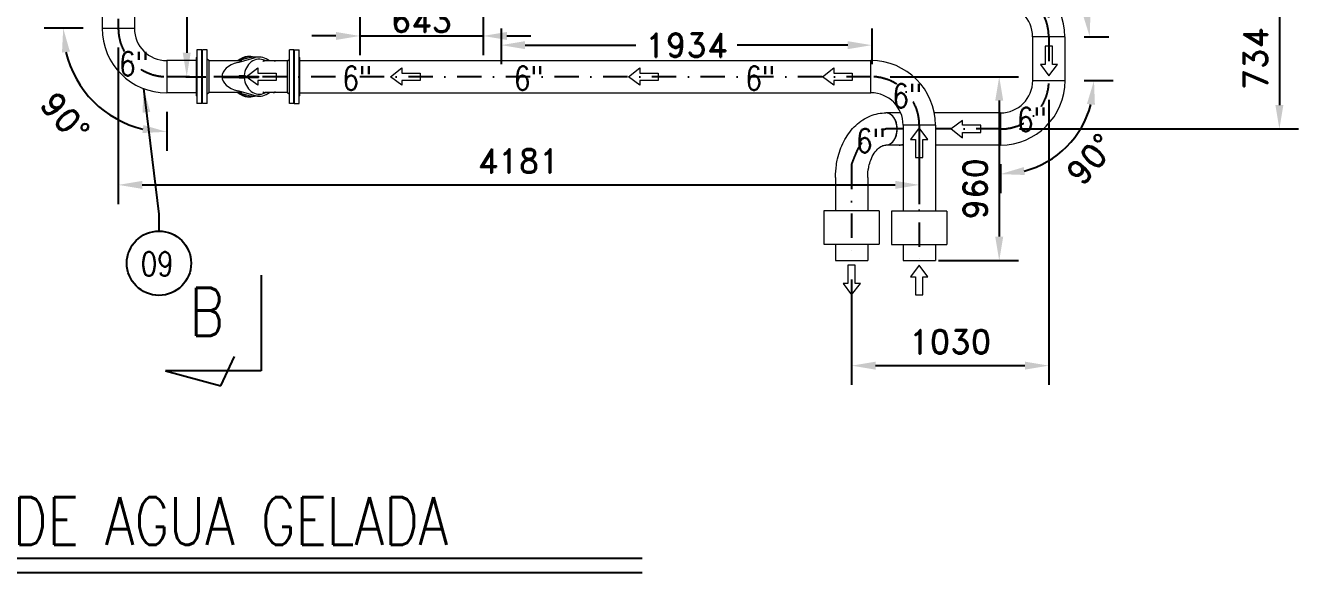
# Model space of a CAD drawing. Header units: millimetres. Extents: x -312439 to 477422, y -331570 to 212570.
# Drawn here: x 362315 to 368960, y 168275 to 171129 of the extents above; entities that cross this region are included whole.
import ezdxf
from ezdxf.enums import TextEntityAlignment as Align

# ---------------------------------------------------------------- set-up
doc = ezdxf.new("R2010")
doc.units = ezdxf.units.MM
doc.linetypes.add('DASHDOT', pattern=[25.4, 12.7, -6.35, 0, -6.35])
for name, color, linetype in [('1', 7, 'Continuous'), ('2', 2, 'Continuous'), ('ARCONDTEXTO', 4, 'Continuous'), ('TEXTO FORMATO', 4, 'Continuous')]:
    doc.layers.add(name, color=color, linetype=linetype)
doc.styles.add('ROMAND', font='ROMAND.SHX')
doc.styles.add('ROMANS', font='romans.shx', dxfattribs={"height": 187.5})
doc.dimstyles.new('1-50 (MILIMETRO)', dxfattribs={"dimscale": 0, "dimtxt": 125, "dimasz": 125, "dimexe": 100, "dimexo": 100, "dimgap": 50, "dimtad": 0, "dimdec": 0, "dimzin": 0, "dimdsep": 46, "dimtxsty": 'ROMAND', "dimcen": -390, "dimclrd": 1, "dimclre": 1, "dimclrt": 3, "dimadec": 0, "dimazin": 0, "dimtfac": 1, "dimtdec": 0, "dimtix": 1, "dimtmove": 2, "dimatfit": 2, "dimfxl": 1, "dimtvp": 1, "dimtolj": 1, "dimtzin": 0, "dimarcsym": 0})

# ---------------------------------------------------------------- blocks, each defined once
blk = doc.blocks.new('*D107')
at = {"color": 1, "lineweight": -2, "transparency": 16777216}
for p, q in [((362799.9, 171014.6), (362799.9, 170197.5)), ((366980.6, 170509.7), (366980.6, 170197.5)), ((362924.9, 170297.5), (366855.6, 170297.5))]:
    blk.add_line(p, q, dxfattribs=at)
at = {"color": 1, "transparency": 16777216}
for points in [[(362924.9, 170318.3), (362924.9, 170276.7), (362799.9, 170297.5)], [(366855.6, 170318.3), (366855.6, 170276.7), (366980.6, 170297.5)]]:
    blk.add_solid(points, dxfattribs=at)
at = {"layer": 'Defpoints', "color": 0, "transparency": 16777216}
for p in [(362799.9, 171114.6), (366980.6, 170609.7), (366980.6, 170297.5)]:
    blk.add_point(p, dxfattribs=at)
at = {"color": 3, "transparency": 16777216, "insert": (364890.2, 170422.5), "char_height": 125, "attachment_point": 5, "style": 'ROMAND'}
blk.add_mtext('\\A1;4181', dxfattribs=at)
blk = doc.blocks.new('*D108')
at = {"color": 1, "lineweight": -2, "transparency": 16777216}
for p, q in [((362899.9, 171857.8), (363257, 171857.8)), ((363157, 171732.8), (363157, 170987.2)), ((363152.3, 170862.2), (363257, 170862.2))]:
    blk.add_line(p, q, dxfattribs=at)
at = {"color": 1, "transparency": 16777216}
for points in [[(363136.2, 171732.8), (363177.8, 171732.8), (363157, 171857.8)], [(363136.2, 170987.2), (363177.8, 170987.2), (363157, 170862.2)]]:
    blk.add_solid(points, dxfattribs=at)
at = {"layer": 'Defpoints', "color": 0, "transparency": 16777216}
for p in [(362799.9, 171857.8), (363052.3, 170862.2), (363157, 170862.2)]:
    blk.add_point(p, dxfattribs=at)
at = {"color": 3, "transparency": 16777216, "insert": (363270.4, 171360), "char_height": 125, "attachment_point": 5, "rotation": 90, "style": 'ROMAND'}
blk.add_mtext('\\A1;996', dxfattribs=at)
blk = doc.blocks.new('*D110')
at = {"color": 1, "lineweight": -2, "transparency": 16777216}
for p, q in [((364060.6, 171222.7), (364060.6, 170974.7)), ((364703.5, 171222.7), (364703.5, 170974.7)), ((363935.6, 171074.7), (363810.6, 171074.7)), ((364060.6, 171074.7), (364703.5, 171074.7)), ((364828.5, 171074.7), (364953.5, 171074.7))]:
    blk.add_line(p, q, dxfattribs=at)
at = {"color": 1, "transparency": 16777216}
for points in [[(363935.6, 171095.5), (363935.6, 171053.9), (364060.6, 171074.7)], [(364828.5, 171095.5), (364828.5, 171053.9), (364703.5, 171074.7)]]:
    blk.add_solid(points, dxfattribs=at)
at = {"layer": 'Defpoints', "color": 0, "transparency": 16777216}
for p in [(364060.6, 171322.7), (364703.5, 171322.7), (364703.5, 171074.7)]:
    blk.add_point(p, dxfattribs=at)
at = {"color": 3, "transparency": 16777216, "insert": (364382.1, 171156.3), "char_height": 125, "attachment_point": 5, "style": 'ROMAND'}
blk.add_mtext('\\A1;643', dxfattribs=at)
blk = doc.blocks.new('*D111')
at = {"color": 1, "lineweight": -2, "transparency": 16777216}
for p, q in [((364797.9, 171113.2), (364797.9, 170926.7)), ((366732.2, 171113.2), (366732.2, 170926.7)), ((364922.9, 171026.7), (365500.8, 171026.7)), ((366607.2, 171026.7), (366029.3, 171026.7))]:
    blk.add_line(p, q, dxfattribs=at)
at = {"color": 1, "transparency": 16777216}
for points in [[(364922.9, 171047.5), (364922.9, 171005.9), (364797.9, 171026.7)], [(366607.2, 171047.5), (366607.2, 171005.9), (366732.2, 171026.7)]]:
    blk.add_solid(points, dxfattribs=at)
at = {"layer": 'Defpoints', "color": 0, "transparency": 16777216}
for p in [(364797.9, 171213.2), (366732.2, 171213.2), (366732.2, 171026.7)]:
    blk.add_point(p, dxfattribs=at)
at = {"color": 3, "transparency": 16777216, "insert": (365765.1, 171026.7), "char_height": 125, "attachment_point": 5, "style": 'ROMAND'}
blk.add_mtext('\\A1;1934', dxfattribs=at)
blk = doc.blocks.new('*D112')
at = {"color": 1, "lineweight": -2, "transparency": 16777216}
for p, q in [((366884.6, 171338.6), (366884.6, 171773.2)), ((367656.3, 171170.3), (367656.3, 171773.2)), ((367009.6, 171673.2), (367531.3, 171673.2))]:
    blk.add_line(p, q, dxfattribs=at)
at = {"color": 1, "transparency": 16777216}
for points in [[(367009.6, 171694.1), (367009.6, 171652.4), (366884.6, 171673.2)], [(367531.3, 171694.1), (367531.3, 171652.4), (367656.3, 171673.2)]]:
    blk.add_solid(points, dxfattribs=at)
at = {"layer": 'Defpoints', "color": 0, "transparency": 16777216}
for p in [(367656.3, 171673.2), (366884.6, 171238.6), (367656.3, 171070.3)]:
    blk.add_point(p, dxfattribs=at)
at = {"color": 3, "transparency": 16777216, "insert": (367270.5, 171798.2), "char_height": 125, "attachment_point": 5, "style": 'ROMAND'}
blk.add_mtext('\\A1;772', dxfattribs=at)
blk = doc.blocks.new('*D113')
at = {"color": 1, "lineweight": -2, "transparency": 16777216}
for p, q in [((367503.9, 171322.7), (368960.2, 171322.7)), ((368860.2, 171197.7), (368860.2, 170714.2)), ((367503.9, 170589.2), (368960.2, 170589.2))]:
    blk.add_line(p, q, dxfattribs=at)
at = {"color": 1, "transparency": 16777216}
for points in [[(368839.4, 171197.7), (368881, 171197.7), (368860.2, 171322.7)], [(368839.4, 170714.2), (368881, 170714.2), (368860.2, 170589.2)]]:
    blk.add_solid(points, dxfattribs=at)
at = {"layer": 'Defpoints', "color": 0, "transparency": 16777216}
for p in [(367403.9, 171322.7), (367403.9, 170589.2), (368860.2, 170589.2)]:
    blk.add_point(p, dxfattribs=at)
at = {"color": 3, "transparency": 16777216, "insert": (368735.2, 170956), "char_height": 125, "attachment_point": 5, "rotation": 90, "style": 'ROMAND'}
blk.add_mtext('\\A1;734', dxfattribs=at)
blk = doc.blocks.new('*D114')
at = {"color": 1, "lineweight": -2, "transparency": 16777216}
for p, q in [((367657.2, 170741.7), (367657.2, 169254.2)), ((366627.4, 169802.9), (366627.4, 169254.2)), ((366752.4, 169354.2), (367532.2, 169354.2))]:
    blk.add_line(p, q, dxfattribs=at)
at = {"color": 1, "transparency": 16777216}
for points in [[(366752.4, 169375), (366752.4, 169333.4), (366627.4, 169354.2)], [(367532.2, 169375), (367532.2, 169333.4), (367657.2, 169354.2)]]:
    blk.add_solid(points, dxfattribs=at)
at = {"layer": 'Defpoints', "color": 0, "transparency": 16777216}
for p in [(367657.2, 170841.7), (366627.4, 169902.9), (367657.2, 169354.2)]:
    blk.add_point(p, dxfattribs=at)
at = {"color": 3, "transparency": 16777216, "insert": (367142.3, 169479.2), "char_height": 125, "attachment_point": 5, "style": 'ROMAND'}
blk.add_mtext('\\A1;1030', dxfattribs=at)
blk = doc.blocks.new('*D115')
at = {"color": 1, "lineweight": -2, "transparency": 16777216}
for p, q in [((366828.1, 170862.2), (367497.9, 170862.2)), ((367397.9, 170737.2), (367397.9, 170027.3)), ((367080.6, 169902.3), (367497.9, 169902.3))]:
    blk.add_line(p, q, dxfattribs=at)
at = {"color": 1, "transparency": 16777216}
for points in [[(367377.1, 170737.2), (367418.7, 170737.2), (367397.9, 170862.2)], [(367377.1, 170027.3), (367418.7, 170027.3), (367397.9, 169902.3)]]:
    blk.add_solid(points, dxfattribs=at)
at = {"layer": 'Defpoints', "color": 0, "transparency": 16777216}
for p in [(366728.1, 170862.2), (366980.6, 169902.3), (367397.9, 169902.3)]:
    blk.add_point(p, dxfattribs=at)
at = {"color": 3, "transparency": 16777216, "insert": (367272.9, 170277.3), "char_height": 125, "attachment_point": 5, "rotation": 90, "style": 'ROMAND'}
blk.add_mtext('\\A1;960', dxfattribs=at)
blk = doc.blocks.new('*D119')
at = {"color": 1, "lineweight": -2, "transparency": 16777216}
for p, q in [((367403.9, 171506.9), (367403.9, 171636.7)), ((367840.5, 171070.3), (367970.3, 171070.3))]:
    blk.add_line(p, q, dxfattribs=at)
blk.add_arc((367403.9, 171070.3), 466.4, 15.40168, 74.59832, dxfattribs=at)
at = {"color": 1, "transparency": 16777216}
for points in [[(367525, 171499.3), (367530.5, 171540.6), (367403.9, 171536.7)], [(367874.2, 171196.9), (367832.9, 171191.4), (367870.3, 171070.3)]]:
    blk.add_solid(points, dxfattribs=at)
at = {"layer": 'Defpoints', "color": 0, "transparency": 16777216}
for p in [(367403.9, 171406.9), (367807.8, 171303.5), (367403.9, 171070.3), (367740.5, 171070.3)]:
    blk.add_point(p, dxfattribs=at)
at = {"color": 3, "transparency": 16777216, "insert": (367822.1, 171488.5), "char_height": 125, "attachment_point": 5, "rotation": 315, "style": 'ROMAND'}
blk.add_mtext('\\A1;90°', dxfattribs=at)
blk = doc.blocks.new('*D120')
at = {"color": 1, "lineweight": -2, "transparency": 16777216}
for p, q in [((367841.3, 170841.7), (367992.6, 170841.7)), ((367404.7, 170405.1), (367404.7, 170253.8))]:
    blk.add_line(p, q, dxfattribs=at)
blk.add_arc((367404.7, 170841.7), 487.9, 284.7193, 345.2807, dxfattribs=at)
at = {"color": 1, "transparency": 16777216}
for points in [[(367855.9, 170720.4), (367897.3, 170715), (367892.6, 170841.7)], [(367531.4, 170349.1), (367526, 170390.4), (367404.7, 170353.8)]]:
    blk.add_solid(points, dxfattribs=at)
at = {"layer": 'Defpoints', "color": 0, "transparency": 16777216}
for p in [(367404.7, 170841.7), (367741.3, 170841.7), (367404.7, 170505.1), (367648.7, 170419.1)]:
    blk.add_point(p, dxfattribs=at)
at = {"color": 3, "transparency": 16777216, "insert": (367875.4, 170431.4), "char_height": 125, "attachment_point": 5, "rotation": 48.92049, "style": 'ROMAND'}
blk.add_mtext('\\A1;90°', dxfattribs=at)
blk = doc.blocks.new('*D121')
at = {"color": 1, "lineweight": -2, "transparency": 16777216}
for p, q in [((362615.7, 171114.6), (362412.2, 171114.6)), ((363052.3, 170678), (363052.3, 170474.5))]:
    blk.add_line(p, q, dxfattribs=at)
blk.add_arc((363052.3, 171114.6), 540.2, 193.28895, 256.71105, dxfattribs=at)
at = {"color": 1, "transparency": 16777216}
for points in [[(362505.9, 170988), (362547.3, 170992.9), (362512.2, 171114.6)], [(362930.6, 170609.6), (362925.7, 170568.2), (363052.3, 170574.5)]]:
    blk.add_solid(points, dxfattribs=at)
at = {"layer": 'Defpoints', "color": 0, "transparency": 16777216}
for p in [(362715.7, 171114.6), (363052.3, 171114.6), (363052.3, 170778), (362782.2, 170646.8)]:
    blk.add_point(p, dxfattribs=at)
at = {"color": 3, "transparency": 16777216, "insert": (362521.2, 170650.3), "char_height": 125, "attachment_point": 5, "rotation": 311.15853, "style": 'ROMAND'}
blk.add_mtext('\\A1;90°', dxfattribs=at)

msp = doc.modelspace()

# ---------------------------------------------------------------- linework, layer by layer
at = {"color": 6, "linetype": 'DASHDOT', "ltscale": 10}
for p, q in [((362799.857, 171926.577), (362799.857, 171114.608)), ((367656.323, 171070.277), (367656.323, 170841.677)), ((366728.112, 170862.158), (363052.307, 170862.158)), ((366896.412, 170589.227), (366805.936, 170589.227)), ((366980.562, 170609.708), (366980.562, 169902.349)), ((367404.713, 170589.227), (367064.712, 170589.227)), ((366627.427, 170401.756), (366627.427, 169902.899))]:
    msp.add_line(p, q, dxfattribs=at)
at = {"color": 5, "linetype": 'Continuous', "lineweight": 0}
for p, q in [((362715.707, 171462.49), (362715.707, 171114.608)), ((362884.007, 171462.49), (362884.007, 171114.608)), ((362715.707, 171114.608), (362884.007, 171114.608)), ((367740.473, 171070.277), (367572.173, 171070.277)), ((367572.173, 171070.277), (367572.173, 170841.677)), ((367740.473, 171070.277), (367740.473, 170841.677)), ((363209.897, 171001.658), (363209.897, 170722.658)), ((363235.297, 171001.658), (363209.897, 171001.658)), ((363235.297, 170722.658), (363235.297, 171001.658)), ((363239.664, 170722.158), (363239.664, 171002.158)), ((363263.664, 171002.158), (363239.664, 171002.158)), ((363263.664, 170722.158), (363263.664, 171002.158)), ((363692.664, 170722.158), (363692.664, 171002.158)), ((363716.664, 171002.158), (363692.664, 171002.158)), ((363716.664, 170722.158), (363716.664, 171002.158)), ((363717.77, 171001.658), (363717.77, 170722.658)), ((363717.77, 171001.658), (363743.17, 171001.658)), ((363743.17, 170722.658), (363743.17, 171001.658)), ((363052.307, 170946.308), (363052.307, 170778.008)), ((363208.297, 170946.308), (363052.307, 170946.308)), ((363208.297, 170962.058), (363209.897, 170963.658)), ((363208.297, 170762.258), (363208.297, 170962.058)), ((363236.564, 170946.308), (363235.297, 170946.308)), ((363236.564, 170946.308), (363236.564, 170778.008)), ((363238.164, 170754.158), (363238.164, 170970.158)), ((363239.664, 170970.158), (363238.164, 170970.158)), ((363273.664, 170944.158), (363263.664, 170954.158)), ((363273.664, 170780.158), (363273.664, 170944.158)), ((363441.299, 170944.158), (363273.664, 170944.158)), ((363423.292, 170936.516), (363516.415, 170961.509)), ((363488.165, 170961.509), (363423.515, 170944.158)), ((363474.593, 170967.047), (363476.093, 170967.047)), ((363489.264, 170967.158), (363478.764, 170967.158)), ((363536.414, 170964.158), (363508.164, 170964.158)), ((363572.021, 170944.158), (363565.548, 170947.117)), ((363607.822, 170944.158), (363565.698, 170944.158)), ((363607.82, 170945.158), (363607.82, 170944.158)), ((363635.164, 170945.158), (363607.822, 170945.158)), ((363615.814, 170944.772), (363615.814, 170943.767)), ((363619.881, 170944.772), (363615.814, 170944.772)), ((363619.881, 170943.767), (363615.814, 170943.767)), ((363619.881, 170945.123), (363619.881, 170943.767)), ((363635.164, 170945.123), (363619.881, 170945.123)), ((363635.164, 170944.123), (363619.881, 170944.123)), ((363635.164, 170945.158), (363635.164, 170944.123)), ((363682.664, 170944.158), (363635.164, 170944.158)), ((363682.664, 170944.158), (363692.664, 170954.158)), ((363682.664, 170780.158), (363682.664, 170944.158)), ((363717.77, 170970.158), (363716.664, 170970.158)), ((363744.77, 170962.058), (363743.17, 170963.658)), ((363744.77, 170962.058), (363744.77, 170762.258)), ((363744.77, 170946.308), (366728.112, 170946.308)), ((366728.112, 170778.008), (366728.112, 170946.308)), ((363236.564, 170881.727), (363238.164, 170881.727)), ((363346.332, 170858.658), (363346.332, 170865.658)), ((363346.332, 170865.658), (363532.467, 170865.658)), ((363346.332, 170858.658), (363532.467, 170858.658)), ((363431.164, 170867.658), (363461.947, 170867.658)), ((363431.164, 170867.658), (363431.164, 170865.658)), ((363431.494, 170856.658), (363431.494, 170858.658)), ((363431.494, 170856.658), (363462.277, 170856.658)), ((363433.113, 170856.658), (363433.113, 170858.658)), ((363437.095, 170867.658), (363437.095, 170865.658)), ((363445.054, 170867.658), (363445.054, 170865.658)), ((363446.721, 170867.658), (363446.721, 170865.658)), ((363446.721, 170856.658), (363446.721, 170858.658)), ((363448.387, 170856.658), (363448.387, 170858.658)), ((363456.346, 170856.658), (363456.346, 170858.658)), ((363460.328, 170867.658), (363460.328, 170865.658)), ((363461.947, 170867.658), (363461.947, 170865.658)), ((363462.277, 170856.658), (363462.277, 170858.658)), ((363208.297, 170778.008), (363052.307, 170778.008)), ((363236.564, 170778.008), (363235.297, 170778.008)), ((363236.564, 170781.727), (363238.164, 170781.727)), ((363273.664, 170780.158), (363263.664, 170770.158)), ((363441.299, 170780.158), (363273.664, 170780.158)), ((363516.415, 170762.806), (363423.292, 170787.8)), ((363423.515, 170780.158), (363488.165, 170762.806)), ((363572.021, 170780.158), (363565.548, 170777.198)), ((363607.822, 170780.158), (363565.698, 170780.158)), ((363607.82, 170780.158), (363607.82, 170779.158)), ((363635.164, 170779.158), (363607.822, 170779.158)), ((363615.814, 170780.549), (363615.814, 170779.544)), ((363619.881, 170780.549), (363615.814, 170780.549)), ((363619.881, 170779.544), (363615.814, 170779.544)), ((363619.881, 170780.549), (363619.881, 170779.192)), ((363635.164, 170780.193), (363619.881, 170780.193)), ((363635.164, 170779.192), (363619.881, 170779.192)), ((363635.164, 170780.193), (363635.164, 170779.158)), ((363682.664, 170780.158), (363635.164, 170780.158)), ((363682.664, 170780.158), (363692.664, 170770.158)), ((363744.77, 170778.008), (366728.112, 170778.008)), ((367572.173, 170841.677), (367741.313, 170841.677)), ((363208.297, 170762.258), (363209.897, 170760.658)), ((363235.297, 170722.658), (363209.897, 170722.658)), ((363239.664, 170754.158), (363238.164, 170754.158)), ((363263.664, 170722.158), (363239.664, 170722.158)), ((363474.593, 170757.268), (363476.093, 170757.268)), ((363489.264, 170757.158), (363478.764, 170757.158)), ((363536.414, 170760.158), (363508.164, 170760.158)), ((363716.664, 170722.158), (363692.664, 170722.158)), ((363717.77, 170754.158), (363716.664, 170754.158)), ((363717.77, 170722.658), (363743.17, 170722.658)), ((363744.77, 170762.258), (363743.17, 170760.658)), ((366883.904, 170673.377), (366805.936, 170673.377)), ((367404.713, 170673.377), (367058.635, 170673.377)), ((367404.713, 170673.377), (367404.713, 170505.077)), ((367064.712, 170609.708), (366896.412, 170609.708)), ((366896.412, 170609.708), (366896.412, 170160.684)), ((367064.712, 170609.708), (367064.712, 170160.684)), ((366896.412, 170505.077), (366805.936, 170505.077)), ((367404.713, 170505.077), (367064.712, 170505.077)), ((366543.277, 170336.777), (366543.277, 170161.234)), ((366711.577, 170336.777), (366711.577, 170161.234)), ((366771.577, 170161.234), (366483.277, 170161.234)), ((366483.277, 170161.234), (366483.277, 169987.493)), ((366771.577, 170161.234), (366771.577, 169987.493)), ((367124.712, 170160.684), (366836.412, 170160.684)), ((366836.412, 170160.684), (366836.412, 169986.943)), ((367124.712, 170160.684), (367124.712, 169986.943)), ((366483.277, 169987.493), (366771.577, 169987.493)), ((366543.277, 169987.493), (366543.277, 169902.899)), ((366711.577, 169987.493), (366711.577, 169902.899)), ((366836.412, 169986.943), (367124.712, 169986.943)), ((366896.412, 169986.943), (366896.412, 169902.349)), ((367064.712, 169986.943), (367064.712, 169902.349)), ((366543.277, 169902.899), (366711.577, 169902.899)), ((366896.412, 169902.349), (367064.712, 169902.349))]:
    msp.add_line(p, q, dxfattribs=at)
at = {"color": 4, "linetype": 'Continuous', "lineweight": 0}
for p, q in [((367637.146, 171021.63), (367637.146, 170926.311)), ((367675.501, 171021.63), (367637.146, 171021.63)), ((367675.501, 170926.311), (367675.501, 171021.63)), ((367612.469, 170926.311), (367656.323, 170866.233)), ((367637.146, 170926.311), (367612.469, 170926.311)), ((367656.323, 170866.233), (367702.623, 170926.311)), ((367702.623, 170926.311), (367675.501, 170926.311)), ((367206.651, 170633.081), (367146.573, 170589.227)), ((367146.573, 170589.227), (367206.651, 170542.927)), ((367206.651, 170608.404), (367206.651, 170633.081)), ((367301.971, 170608.404), (367206.651, 170608.404)), ((367301.971, 170570.049), (367301.971, 170608.404)), ((367206.651, 170570.049), (367301.971, 170570.049)), ((367206.651, 170542.927), (367206.651, 170570.049)), ((366608.249, 169879.033), (366608.249, 169783.713)), ((366646.604, 169879.033), (366608.249, 169879.033)), ((366646.604, 169783.713), (366646.604, 169879.033)), ((366583.572, 169783.713), (366627.427, 169723.635)), ((366608.249, 169783.713), (366583.572, 169783.713)), ((366627.427, 169723.635), (366673.726, 169783.713)), ((366673.726, 169783.713), (366646.604, 169783.713))]:
    msp.add_line(p, q, dxfattribs=at)
at = {"color": 1, "linetype": 'Continuous', "lineweight": 0}
for p, q in [((363467.552, 170862.158), (363527.63, 170908.458)), ((363527.63, 170908.458), (363527.63, 170881.335)), ((364220.337, 170862.158), (364280.415, 170908.458)), ((364280.415, 170908.458), (364280.415, 170881.335)), ((365462.554, 170862.158), (365522.632, 170908.458)), ((365522.632, 170908.458), (365522.632, 170881.335)), ((366474.853, 170862.158), (366534.931, 170908.458)), ((366534.931, 170908.458), (366534.931, 170881.335)), ((363527.63, 170818.304), (363467.552, 170862.158)), ((363527.63, 170881.335), (363622.95, 170881.335)), ((363622.95, 170842.98), (363527.63, 170842.98)), ((363527.63, 170842.98), (363527.63, 170818.304)), ((363622.95, 170881.335), (363622.95, 170842.98)), ((364280.415, 170818.304), (364220.337, 170862.158)), ((364280.415, 170881.335), (364375.735, 170881.335)), ((364375.735, 170842.98), (364280.415, 170842.98)), ((364280.415, 170842.98), (364280.415, 170818.304)), ((364375.735, 170881.335), (364375.735, 170842.98)), ((365522.632, 170818.304), (365462.554, 170862.158)), ((365522.632, 170881.335), (365617.951, 170881.335)), ((365617.951, 170842.98), (365522.632, 170842.98)), ((365522.632, 170842.98), (365522.632, 170818.304)), ((365617.951, 170881.335), (365617.951, 170842.98)), ((366534.931, 170818.304), (366474.853, 170862.158)), ((366534.931, 170881.335), (366630.25, 170881.335)), ((366630.25, 170842.98), (366534.931, 170842.98)), ((366534.931, 170842.98), (366534.931, 170818.304)), ((366630.25, 170881.335), (366630.25, 170842.98)), ((367404.713, 170673.377), (367404.713, 170505.077)), ((366980.562, 170595.153), (366934.262, 170535.075)), ((367024.416, 170535.075), (366980.562, 170595.153)), ((366934.262, 170535.075), (366961.384, 170535.075)), ((366961.384, 170535.075), (366961.384, 170439.755)), ((366999.739, 170439.755), (366999.739, 170535.075)), ((366999.739, 170535.075), (367024.416, 170535.075)), ((366961.384, 170439.755), (366999.739, 170439.755)), ((366980.562, 169878.483), (366934.262, 169818.405)), ((367024.416, 169818.405), (366980.562, 169878.483)), ((366934.262, 169818.405), (366961.384, 169818.405)), ((366961.384, 169818.405), (366961.384, 169723.085)), ((366999.739, 169723.085), (366999.739, 169818.405)), ((366999.739, 169818.405), (367024.416, 169818.405)), ((366961.384, 169723.085), (366999.739, 169723.085))]:
    msp.add_line(p, q, dxfattribs=at)
at = {"color": 5, "linetype": 'Continuous', "lineweight": 0}
for centre, radius, start, end in [((367403.873, 171070.277), 336.6, 0, 90), ((367403.873, 171070.277), 168.3, 0, 90), ((363052.307, 171114.608), 336.6, 180, 270), ((363052.307, 171114.608), 168.3, 180, 270), ((366728.112, 170609.708), 336.6, 0, 90), ((363554.164, 170862.158), 21.977, 170.8363137, 189.1636863), ((366728.112, 170609.708), 168.3, 0, 90), ((367404.713, 170841.677), 168.3, 270, 0), ((367404.713, 170841.677), 336.6, 270, 0)]:
    msp.add_arc(centre, radius, start, end, dxfattribs=at)
at = {"color": 6, "linetype": 'DASHDOT', "ltscale": 10}
for centre, start, end in [((367403.873, 171070.277), 0, 90), ((363052.307, 171114.608), 180, 270), ((366728.112, 170609.708), 0, 90), ((367404.713, 170841.677), 270, 0)]:
    msp.add_arc(centre, 252.45, start, end, dxfattribs=at)
at = {"color": 5, "linetype": 'Continuous', "lineweight": 0}
for centre, major_axis, ratio, start_param, end_param in [((363483.164, 170862.158), (-142.028, 0), 0.57735027, 5.14753879, 6.28318531), ((363033.935, 170862.158), (-410.102, -81.493), 0.02220569, 2.81772848, 3.25287829), ((363480.264, 170862.158), (0, -105), 0.8660254, 3.18747983, 3.8161998), ((363489.264, 170862.158), (0, -105), 0.8660254, 2.90197408, 3.76138109), ((363536.414, 170862.158), (0, -91.378), 0.8660254, 2.76456474, 4.65216283), ((363478.764, 170957.158), (0, -11), 0.8660254, 3.59480988, 3.6166455), ((363478.764, 170862.158), (0, -105), 0.8660254, 3.14159265, 3.18747983), ((363508.164, 170862.158), (0, -102), 0.8660254, 3.14159265, 3.36997191), ((363536.414, 170862.158), (0, -102), 0.8660254, 2.50465627, 3.36997191), ((363607.822, 170862.158), (0, -83), 0.99934383, 3.04508261, 3.14161791), ((363607.822, 170862.158), (0, -82), 0.99934383, 3.04390193, 3.14159265), ((363483.164, 170862.158), (-142.028, 0), 0.57735027, 0, 1.13564652), ((363536.414, 170862.158), (0, -91.378), 0.8660254, 4.77261513, 6.66021322), ((363033.935, 170862.158), (-410.102, 81.493), 0.02220569, 3.03030702, 3.46545683), ((363480.264, 170862.158), (0, -105), 0.8660254, 5.60857816, 6.23729813), ((363489.264, 170862.158), (0, -105), 0.8660254, 5.66339688, 6.52280388), ((363536.414, 170862.158), (0, -102), 0.8660254, 6.05480605, 6.92012169), ((363607.822, 170862.158), (0, -83), 0.99934383, 6.28316006, 6.37969535), ((363607.822, 170862.158), (0, -82), 0.99934383, 0, 0.09769073), ((363478.764, 170767.158), (0, 11), 0.8660254, 2.66653981, 2.68837543), ((363478.764, 170862.158), (0, 105), 0.8660254, 3.09570548, 3.14159265), ((363508.164, 170862.158), (0, -102), 0.8660254, 6.05480605, 6.28318531), ((366805.936, 170589.227), (0, -84.15), 0.70710678, 0, 3.14159265), ((366805.936, 170589.227), (0, 84.15), 0.70710678, 3.14159265, 6.28318531), ((366874.863, 170589.227), (0, 84.15), 0.70710678, 6.12326998, 6.28318531), ((366874.863, 170589.227), (0, 84.15), 0.70710678, 3.14159265, 3.51215407)]:
    msp.add_ellipse(centre, major_axis=major_axis, ratio=ratio, start_param=start_param, end_param=end_param, dxfattribs=at)
for points, knots in [([(363565.698, 170944.158), (363564.385, 170944.158), (363563.071, 170944.066), (363561.119, 170943.792), (363560.484, 170943.681), (363559.213, 170943.415), (363558.577, 170943.26), (363557.31, 170942.906), (363556.678, 170942.707), (363555.733, 170942.377), (363555.261, 170942.203), (363554.712, 170941.986), (363554.477, 170941.89), (363554.32, 170941.825), (363554.241, 170941.792), (363554.164, 170941.76)], [0.1080507848, 0.1080507848, 0.1080507848, 0.1080507848, 0.1158341146, 0.1158341146, 0.1195868042, 0.1195868042, 0.1233394938, 0.1233394938, 0.1270921833, 0.1270921833, 0.1289685281, 0.1299067005, 0.1303757867, 0.1303757867, 0.1308448729, 0.1308448729, 0.1308448729, 0.1308448729]), ([(363554.164, 170782.556), (363554.241, 170782.523), (363554.32, 170782.49), (363554.477, 170782.426), (363554.713, 170782.329), (363555.262, 170782.112), (363555.734, 170781.939), (363556.677, 170781.609), (363557.307, 170781.411), (363559.197, 170780.883), (363560.46, 170780.618), (363563.047, 170780.252), (363564.371, 170780.157), (363565.698, 170780.157)], [-0.0000617759, -0.0000617759, -0.0000617759, -0.0000617759, 0.0004086343, 0.0004086343, 0.0008790445, 0.0018198649, 0.0037015058, 0.0037015058, 0.0074647874, 0.0074647874, 0.0149913508, 0.0149913508, 0.0228527146, 0.0228527146, 0.0228527146, 0.0228527146]), ([(366548.11, 170401.756), (366549.721, 170412.48), (366551.735, 170423.119), (366561.392, 170465.151), (366572.239, 170495.529), (366601.098, 170551.704), (366619.123, 170577.527), (366662.29, 170621.881), (366687.522, 170640.416), (366741.056, 170665.015), (366768.834, 170671.986), (366799.958, 170673.313), (366802.947, 170673.377), (366805.936, 170673.377)], [4.92177886, 4.92177886, 4.92177886, 4.92177886, 5.02654825, 5.02654825, 5.34070751, 5.34070751, 5.65486678, 5.65486678, 5.96902604, 5.96902604, 6.25304926, 6.25304926, 6.28318531, 6.28318531, 6.28318531, 6.28318531]), ([(366719.586, 170401.756), (366722.607, 170413.574), (366726.422, 170424.747), (366736.748, 170448.67), (366743.741, 170460.624), (366758.487, 170480.154), (366766.218, 170487.657), (366781.586, 170498.956), (366788.971, 170502.193), (366799.129, 170504.68), (366802.536, 170505.077), (366805.936, 170505.077)], [5.05924168, 5.05924168, 5.05924168, 5.05924168, 5.26041738, 5.26041738, 5.53058201, 5.53058201, 5.80375777, 5.80375777, 6.11178175, 6.11178175, 6.28318531, 6.28318531, 6.28318531, 6.28318531]), ([(366711.577, 170336.777), (366711.577, 170354.451), (366713.32, 170372.122), (366717.524, 170393.21), (366718.505, 170397.524), (366719.586, 170401.756)], [4.71238898, 4.71238898, 4.71238898, 4.71238898, 4.987196909, 4.987196909, 5.059241681, 5.059241681, 5.059241681, 5.059241681])]:
    msp.add_open_spline(points, degree=3, knots=knots, dxfattribs=at)
at = {"color": 6, "linetype": 'DASHDOT', "ltscale": 10}
msp.add_open_spline([(366627.427, 170401.756), (366637.788, 170432.208), (366642.639, 170441.013), (366648.031, 170454.599), (366649.513, 170458.489), (366651.677, 170463.83), (366652.298, 170465.326), (366653.79, 170468.837), (366654.674, 170470.853), (366656.477, 170474.835), (366657.397, 170476.805), (366660.211, 170482.652), (366662.16, 170486.466), (366667.678, 170496.659), (366671.387, 170502.87), (366677.148, 170511.622), (366679.029, 170514.355), (366682.327, 170518.931), (366683.722, 170520.803), (366686.541, 170524.468), (366687.969, 170526.264), (366692.305, 170531.545), (366695.266, 170534.922), (366702.501, 170542.654), (366706.838, 170546.878), (366712.868, 170552.212), (366714.439, 170553.555), (366717.686, 170556.234), (366719.366, 170557.569), (366721.756, 170559.397), (366722.449, 170559.918), (366723.811, 170560.927), (366724.457, 170561.397), (366725.764, 170562.337), (366726.421, 170562.801), (366728.398, 170564.179), (366729.727, 170565.076), (366733.744, 170567.704), (366736.465, 170569.369), (366743.94, 170573.631), (366748.769, 170576.05), (366758.563, 170580.289), (366763.527, 170582.107), (366771.103, 170584.403), (366773.721, 170585.11), (366778.911, 170586.345), (366781.558, 170586.892), (366787.936, 170587.998), (366791.696, 170588.481), (366798.979, 170589.087), (366802.504, 170589.227), (366805.936, 170589.227)], degree=3, knots=[5.05924168, 5.05924168, 5.05924168, 5.05924168, 5.18042322, 5.18042322, 5.23295805, 5.23295805, 5.25352863, 5.25352863, 5.28152523, 5.28152523, 5.30952184, 5.30952184, 5.36551505, 5.36551505, 5.46250403, 5.46250403, 5.50779698, 5.50779698, 5.53980443, 5.53980443, 5.57181188, 5.57181188, 5.63582677, 5.63582677, 5.72479904, 5.72479904, 5.75566682, 5.75566682, 5.7879018, 5.7879018, 5.80095505, 5.80095505, 5.81343007, 5.81343007, 5.82590508, 5.82590508, 5.8508551, 5.8508551, 5.90075515, 5.90075515, 5.98612415, 5.98612415, 6.07149316, 6.07149316, 6.1165892, 6.1165892, 6.16168525, 6.16168525, 6.22403486, 6.22403486, 6.28318531, 6.28318531, 6.28318531, 6.28318531], dxfattribs=at)
at = {"color": 5, "linetype": 'Continuous', "lineweight": 0}
msp.add_open_spline([(366543.277, 170336.777), (366543.277, 170358.55), (366544.889, 170380.323), (366548.11, 170401.756)], degree=3, dxfattribs=at)
at = {"layer": '1', "color": 1}
msp.add_line((358303.616, 168274.582), (365533.871, 168274.582), dxfattribs=at)
at = {"layer": '2', "color": 2, "linetype": 'Continuous'}
for p, q in [((363546.01, 169826.512), (363546.01, 169326.512)), ((363335.787, 169248.866), (363406.967, 169401.512)), ((363046.01, 169326.512), (363335.787, 169248.866)), ((363546.01, 169326.512), (363046.01, 169326.512))]:
    msp.add_line(p, q, dxfattribs=at)
at = {"layer": '2', "color": 2}
msp.add_line((358303.616, 168349.582), (365533.871, 168349.582), dxfattribs=at)
at = {"layer": 'TEXTO FORMATO', "color": 1}
msp.add_circle((363012.158, 169888.84), 167.835, dxfattribs=at)

# ---------------------------------------------------------------- texts
at = {"layer": '2', "color": 2, "style": 'ROMANS', "width": 0.8}
for s, p in [('B', (363171.418, 169635.369)), ('PLANTA BAIXA - TUBULAÇÃO DE AGUA GELADA', (358273.102, 168543.283))]:
    msp.add_text(s, height=250, dxfattribs=at).set_placement(p, align=Align.MIDDLE_LEFT)
at = {"layer": 'ARCONDTEXTO', "linetype": 'Continuous', "lineweight": -3, "style": 'ROMANS', "width": 0.8}
for p in [(362804.509, 170866.868), (363970.184, 170791.35), (364865.005, 170791.35), (366073.093, 170791.35), (366840.4, 170699.712), (367491.653, 170576.089), (366651.209, 170465.584)]:
    msp.add_text('6"', height=125, dxfattribs=at).set_placement(p)
at = {"layer": 'ARCONDTEXTO', "color": 3, "linetype": 'Continuous', "lineweight": -3, "style": 'ROMANS', "width": 0.8}
msp.add_text('09', height=125, dxfattribs=at).set_placement((362916.839, 169822.775))

# ---------------------------------------------------------------- dimensions: what is measured, and where the dimension line sits
for base, p1, p2, picture, middle in [((363156.995, 170862.158), (362799.857, 171857.841), (363052.307, 170862.158), '*D108', (363270.361, 171359.999)), ((367397.885, 169902.349), (366728.112, 170862.158), (366980.562, 169902.349), '*D115', (367272.885, 170277.283))]:
    dim = msp.add_linear_dim(base=base, p1=p1, p2=p2, angle=90, dimstyle='1-50 (MILIMETRO)', override={"dimscale": 1})
    dim.commit()
    dim.dimension.update_dxf_attribs({"geometry": picture, "text_midpoint": middle, "dimtype": 160})
for base, p1, p2, picture, middle in [((367656.323, 171673.24), (366884.596, 171238.577), (367656.323, 171070.277), '*D112', (367270.46, 171798.24)), ((366980.562, 170297.514), (362799.857, 171114.608), (366980.562, 170609.708), '*D107', (364890.209, 170422.514)), ((367657.163, 169354.208), (366627.427, 169902.899), (367657.163, 170841.677), '*D114', (367142.295, 169479.208))]:
    dim = msp.add_linear_dim(base=base, p1=p1, p2=p2, dimstyle='1-50 (MILIMETRO)', override={"dimscale": 1})
    dim.commit()
    dim.dimension.update_dxf_attribs({"geometry": picture, "text_midpoint": middle})
dim = msp.add_angular_dim_3p(base=(367807.801, 171303.484), center=(367403.873, 171070.277), p1=(367740.473, 171070.277), p2=(367403.873, 171406.877), dimstyle='1-50 (MILIMETRO)', override={"dimscale": 1})
dim.commit()
dim.dimension.update_dxf_attribs({"geometry": '*D119', "text_midpoint": (367822.067, 171488.47)})
for base, p1, p2, picture, middle in [((364703.506, 171074.716), (364060.627, 171322.727), (364703.506, 171322.727), '*D110', (364382.066, 171156.309)), ((366732.196, 171026.705), (364797.906, 171213.177), (366732.196, 171213.177), '*D111', (365765.051, 171026.705))]:
    dim = msp.add_linear_dim(base=base, p1=p1, p2=p2, dimstyle='1-50 (MILIMETRO)', override={"dimscale": 1})
    dim.commit()
    dim.dimension.update_dxf_attribs({"geometry": picture, "text_midpoint": middle, "dimtype": 160})
dim = msp.add_linear_dim(base=(368860.189159472, 170589.226670782), p1=(367403.87318777, 171322.726670782), p2=(367403.87318777, 170589.226670782), angle=90, dimstyle='1-50 (MILIMETRO)', override={"dimscale": 1})
dim.commit()
dim.dimension.update_dxf_attribs({"geometry": '*D113', "text_midpoint": (368735.189159472, 170955.976670782)})
for base, center, p1, p2, picture, middle in [((362782.231, 170646.823), (363052.307, 171114.608), (362715.707, 171114.608), (363052.307, 170778.008), '*D121', (362521.169, 170650.311)), ((367648.668, 170419.134), (367404.713, 170841.677), (367404.713, 170505.077), (367741.313, 170841.677), '*D120', (367875.385, 170431.38))]:
    dim = msp.add_angular_dim_3p(base=base, center=center, p1=p1, p2=p2, dimstyle='1-50 (MILIMETRO)', override={"dimscale": 1})
    dim.commit()
    dim.dimension.update_dxf_attribs({"geometry": picture, "text_midpoint": middle, "dimtype": 165})

# ---------------------------------------------------------------- leaders
at = {"layer": 'TEXTO FORMATO'}
msp.add_leader([(362931.394, 170800.475), (363012.158, 170145.177), (363012.158, 170056.676)], dimstyle='1-50 (MILIMETRO)', override={"dimscale": 1}, dxfattribs=at)

doc.saveas('drawing.dxf')
